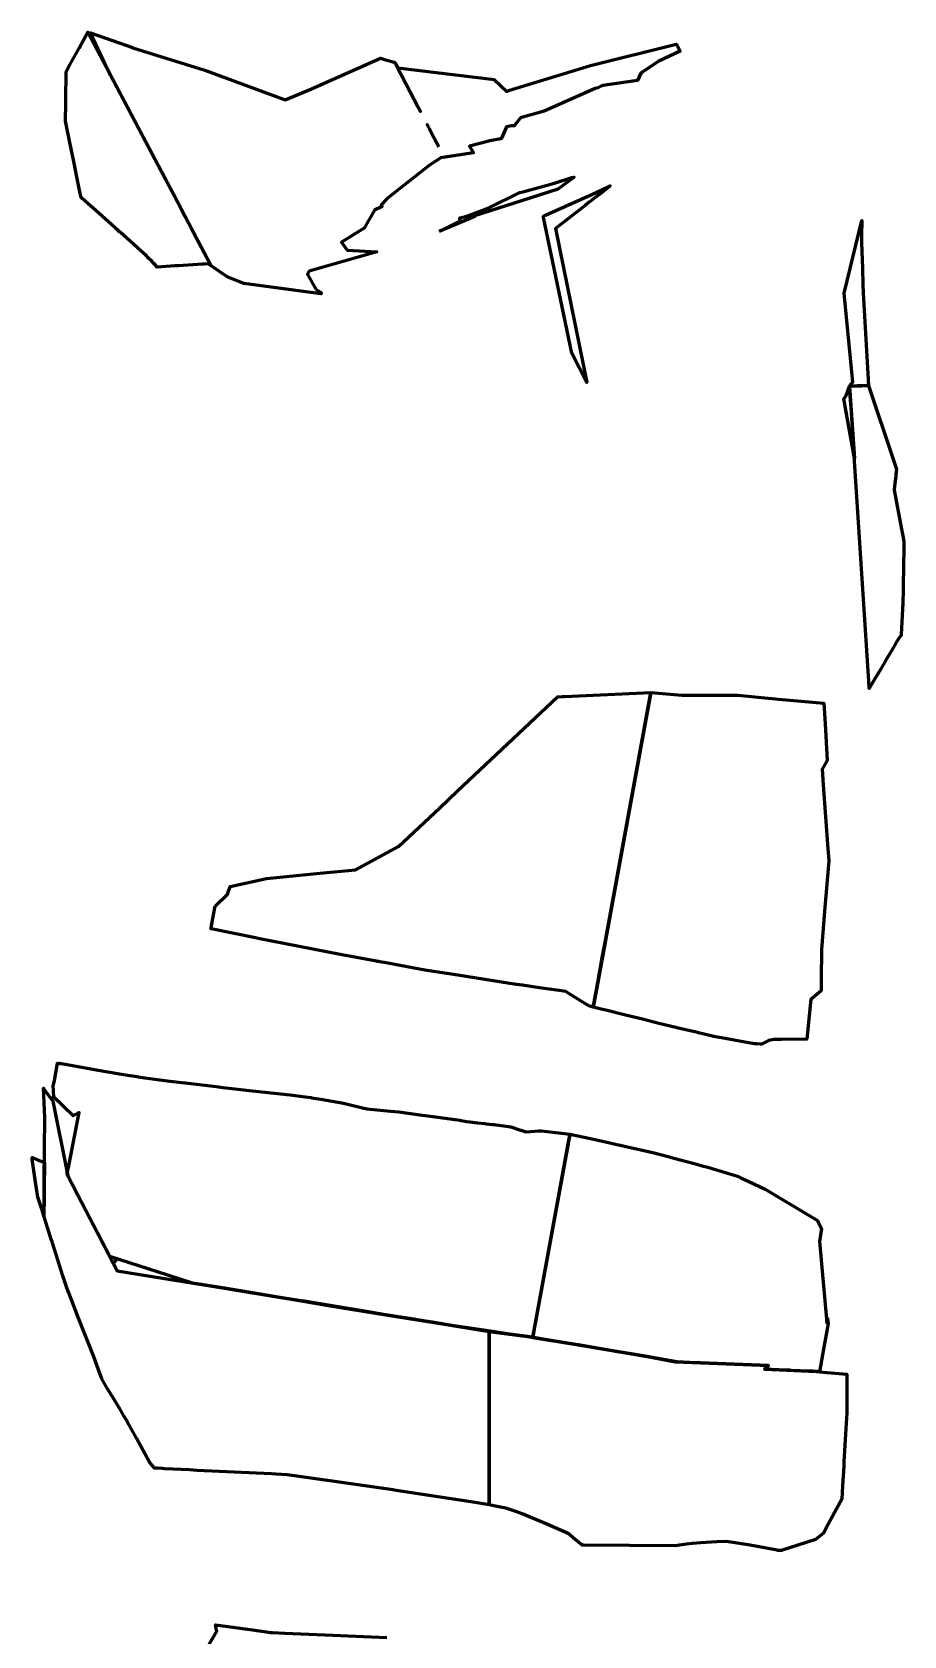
# Model space of a CAD drawing. Header units: millimetres. Extents: x -11105 to 6250, y -8045 to 7046.
# Drawn here: x -3908.52 to -3883.22, y -1026.15 to -979.58 of the extents above; entities that cross this region are included whole.
import ezdxf

# ---------------------------------------------------------------- set-up
doc = ezdxf.new("R2010")
doc.units = ezdxf.units.MM
for name, color, linetype in [('C_____20241011082109577262_БДШ-1_28_30_-260_ЮЗРТ-2_ОР_tridb_ОР_10_20', 1, 'Continuous'), ('C_____20241011082109577262_БДШ-1_28_30_-260_ЮЗРТ-2_ОР_tridb_ОР_11_20', 1, 'Continuous'), ('C_____20241011082111832339_БДШ-2_28_30_-260_ЮЗРТ-2_ОР_tridb_ОР_09_20', 1, 'Continuous'), ('C_____20241011082111832339_БДШ-2_28_30_-260_ЮЗРТ-2_ОР_tridb_ОР_10_20', 1, 'Continuous'), ('C_____20241011082113907995_БДШ-3_28_30_-260_ЮЗРТ-2_ОР_tridb_ОР_09_20', 1, 'Continuous'), ('C_____20241011082113907995_БДШ-3_28_30_-260_ЮЗРТ-2_ОР_tridb_ОР_10_20', 1, 'Continuous'), ('C_____20241011082116394111_ОРТ_28_-260_ЮЗРТ2_ОР_tridb_ОР_10_20', 1, 'Continuous'), ('C_____20241011082116394111_ОРТ_28_-260_ЮЗРТ2_ОР_tridb_ОР_11_20', 1, 'Continuous'), ('C_____20241011082130058816_БДШ-1_25_30_-290_ЮЗРТ-2_ОР_tridb_ОР_01_22_СОБР', 1, 'Continuous')]:
    doc.layers.add(name, color=color, linetype=linetype)

msp = doc.modelspace()

# ---------------------------------------------------------------- linework, layer by layer
at = {"layer": 'C_____20241011082109577262_БДШ-1_28_30_-260_ЮЗРТ-2_ОР_tridb_ОР_10_20', "color": 18, "linetype": 'Continuous', "lineweight": 60, "ltscale": 0.09, "true_color": 0x000000}
msp.add_lwpolyline([(-3907.079, -984.402), (-3907.101, -984.382), (-3907.125, -984.263), (-3907.233, -983.735), (-3907.313, -983.34), (-3907.426, -982.788), (-3907.552, -982.166), (-3907.552, -982.152), (-3907.547, -981.675), (-3907.545, -981.55), (-3907.536, -980.731), (-3907.465, -980.601), (-3907.307, -980.312), (-3907.211, -980.137), (-3907.159, -980.043), (-3906.906, -979.58), (-3906.906, -979.58), (-3906.905, -979.58), (-3905.391, -982.455), (-3905.382, -982.472), (-3904.425, -984.288), (-3903.988, -985.117), (-3903.957, -985.176), (-3903.938, -985.212), (-3903.892, -985.3), (-3903.877, -985.328), (-3903.824, -985.429), (-3903.811, -985.454), (-3903.73, -985.607), (-3903.728, -985.61), (-3903.728, -985.611), (-3903.726, -985.615), (-3903.715, -985.636), (-3903.533, -985.981), (-3903.33, -986.366), (-3903.401, -986.318), (-3903.413, -986.31), (-3903.52, -986.316), (-3903.589, -986.321), (-3904.274, -986.365), (-3904.371, -986.371), (-3904.378, -986.371), (-3904.89, -986.404), (-3904.946, -986.346), (-3905, -986.29), (-3905.053, -986.236), (-3905.135, -986.152), (-3905.174, -986.112), (-3905.205, -986.079), (-3905.227, -986.056), (-3905.235, -986.048), (-3905.245, -986.04), (-3905.268, -986.019), (-3905.277, -986.011), (-3905.97, -985.392), (-3905.985, -985.379), (-3906.02, -985.347), (-3906.026, -985.342), (-3906.055, -985.316), (-3906.056, -985.315), (-3906.073, -985.3), (-3906.077, -985.296), (-3906.09, -985.285), (-3906.219, -985.17), (-3906.487, -984.93), (-3906.763, -984.683), (-3906.817, -984.635), (-3907.079, -984.402)], dxfattribs=at)
at = {"layer": 'C_____20241011082109577262_БДШ-1_28_30_-260_ЮЗРТ-2_ОР_tridb_ОР_11_20', "color": 18, "linetype": 'Continuous', "lineweight": 60, "ltscale": 0.09, "true_color": 0x000000}
for points in [[(-3900.293, -987.046), (-3900.176, -987.118), (-3900.125, -987.172), (-3900.143, -987.181), (-3902.379, -986.881), (-3902.814, -986.707), (-3902.846, -986.694), (-3903.33, -986.366), (-3903.53, -985.987), (-3903.836, -985.405), (-3903.839, -985.399), (-3903.978, -985.135), (-3904.063, -984.974), (-3904.088, -984.928), (-3904.204, -984.707), (-3904.306, -984.514), (-3905.126, -982.957), (-3905.154, -982.903), (-3906.246, -980.832), (-3906.278, -980.766), (-3906.401, -980.512), (-3906.833, -979.606), (-3905.612, -980.03), (-3905.604, -980.033), (-3903.513, -980.689), (-3901.176, -981.552), (-3900.414, -981.232), (-3898.67, -980.455), (-3898.41, -980.339), (-3898.295, -980.373), (-3898.015, -980.455), (-3897.998, -980.46), (-3897.972, -980.511), (-3897.877, -980.694), (-3897.819, -980.806), (-3897.793, -980.856), (-3897.327, -981.753), (-3897.293, -981.82), (-3897.256, -981.889), (-3897.311, -981.784), (-3897.806, -980.831), (-3897.918, -980.614), (-3895.117, -980.958), (-3894.745, -981.301), (-3894.697, -981.274), (-3892.315, -980.555), (-3889.837, -979.936), (-3889.822, -979.932), (-3889.809, -979.957), (-3889.783, -980.008), (-3889.716, -980.138), (-3890.358, -980.434), (-3890.856, -980.776), (-3890.951, -980.99), (-3891.958, -981.133), (-3892.008, -981.149), (-3892.1, -981.197), (-3892.182, -981.217), (-3893.667, -981.878), (-3894.348, -982.066), (-3894.524, -982.296), (-3894.527, -982.301), (-3894.603, -982.307), (-3894.716, -982.326), (-3894.753, -982.332), (-3894.901, -982.659), (-3894.906, -982.67), (-3894.909, -982.676), (-3895.247, -982.742), (-3895.272, -982.747), (-3895.833, -982.889), (-3895.82, -982.909), (-3895.727, -983.064), (-3895.713, -983.087), (-3896.604, -983.22), (-3896.66, -983.228), (-3896.987, -983.446), (-3898.167, -984.375), (-3898.218, -984.415), (-3898.396, -984.597), (-3898.393, -984.601), (-3898.363, -984.644), (-3898.385, -984.655), (-3898.585, -984.756), (-3898.886, -985.273), (-3899.542, -985.679), (-3899.382, -985.912), (-3898.524, -985.959), (-3900.486, -986.521), (-3900.533, -986.616), (-3900.293, -987.046)], [(-3897.02, -982.345), (-3897.033, -982.32), (-3897.062, -982.263), (-3897.044, -982.299), (-3897.02, -982.345)], [(-3896.723, -982.916), (-3896.855, -982.664), (-3897.002, -982.38), (-3896.861, -982.651), (-3896.723, -982.916)], [(-3896.711, -985.37), (-3896.093, -985.058), (-3896.097, -985.041), (-3896.107, -985.003), (-3896.108, -984.998), (-3896.115, -984.973), (-3895.972, -984.948), (-3895.869, -984.929), (-3895.78, -984.914), (-3895.854, -984.927), (-3895.957, -984.945), (-3895.27, -984.684), (-3894.372, -984.238), (-3894.286, -984.215), (-3893.363, -983.965), (-3892.864, -983.798), (-3892.797, -983.795), (-3893.269, -984.145), (-3894.077, -984.402), (-3895.687, -984.913), (-3895.676, -984.935), (-3895.675, -984.936), (-3896.711, -985.37)]]:
    msp.add_lwpolyline(points, dxfattribs=at)
at = {"layer": 'C_____20241011082111832339_БДШ-2_28_30_-260_ЮЗРТ-2_ОР_tridb_ОР_09_20', "color": 18, "linetype": 'Continuous', "lineweight": 60, "ltscale": 0.09, "true_color": 0x000000}
for points in [[(-3890.517, -1008.321), (-3890.813, -1008.243), (-3891.343, -1008.113), (-3891.54, -1008.068), (-3891.646, -1008.041), (-3891.877, -1007.982), (-3891.975, -1007.959), (-3892.24, -1007.89), (-3892.214, -1007.746), (-3892.175, -1007.537), (-3892.149, -1007.392), (-3892.11, -1007.18), (-3892.066, -1006.942), (-3892.031, -1006.75), (-3891.977, -1006.452), (-3891.968, -1006.403), (-3891.905, -1006.061), (-3890.569, -998.758), (-3889.67, -998.835), (-3888.042, -998.837), (-3886.865, -998.947), (-3885.543, -999.07), (-3885.511, -999.67), (-3885.453, -1000.735), (-3885.481, -1000.782), (-3885.599, -1000.985), (-3885.566, -1001.436), (-3885.427, -1003.299), (-3885.402, -1003.638), (-3885.422, -1003.879), (-3885.525, -1005.108), (-3885.567, -1005.61), (-3885.618, -1006.215), (-3885.62, -1007.092), (-3885.621, -1007.416), (-3885.924, -1007.668), (-3886.041, -1008.822), (-3886.775, -1008.829), (-3886.978, -1008.831), (-3887.002, -1008.836), (-3887.143, -1008.863), (-3887.15, -1008.864), (-3887.18, -1008.88), (-3887.181, -1008.881), (-3887.354, -1008.967), (-3887.369, -1008.965), (-3887.37, -1008.965), (-3887.373, -1008.965), (-3887.49, -1008.962), (-3887.556, -1008.96), (-3887.611, -1008.95), (-3887.619, -1008.949), (-3887.944, -1008.887), (-3888.15, -1008.851), (-3888.202, -1008.842), (-3888.579, -1008.775), (-3888.698, -1008.754), (-3889.059, -1008.668), (-3889.145, -1008.648), (-3889.293, -1008.613), (-3889.778, -1008.498), (-3889.808, -1008.491), (-3890.375, -1008.358), (-3890.517, -1008.321)], [(-3893.995, -1017.483), (-3893.995, -1017.483), (-3893.994, -1017.479), (-3893.994, -1017.479), (-3893.99, -1017.458), (-3893.956, -1017.274), (-3892.967, -1011.863), (-3892.964, -1011.849), (-3892.963, -1011.846), (-3892.959, -1011.823), (-3892.936, -1011.694), (-3892.932, -1011.675), (-3892.932, -1011.672), (-3892.922, -1011.62), (-3892.916, -1011.584), (-3892.501, -1011.671), (-3892.096, -1011.755), (-3891.463, -1011.899), (-3891.444, -1011.904), (-3891.334, -1011.928), (-3890.473, -1012.124), (-3890.1, -1012.217), (-3889.864, -1012.288), (-3889.275, -1012.445), (-3889.077, -1012.503), (-3888.916, -1012.542), (-3888.055, -1012.8), (-3887.959, -1012.848), (-3887.728, -1012.956), (-3887.249, -1013.179), (-3885.735, -1014.092), (-3885.709, -1014.14), (-3885.61, -1014.318), (-3885.677, -1014.698), (-3885.46, -1017.063), (-3885.436, -1016.925), (-3885.425, -1017.082), (-3885.556, -1017.822), (-3885.585, -1017.992), (-3885.671, -1018.477), (-3885.691, -1018.478), (-3885.745, -1018.473), (-3885.768, -1018.471), (-3885.859, -1018.467), (-3885.964, -1018.462), (-3886.498, -1018.438), (-3886.512, -1018.437), (-3886.558, -1018.435), (-3886.654, -1018.431), (-3887.267, -1018.403), (-3887.157, -1018.296), (-3889.126, -1018.22), (-3889.443, -1018.208), (-3889.812, -1018.193), (-3890.142, -1018.137), (-3890.353, -1018.096), (-3890.675, -1018.034), (-3891.84, -1017.838), (-3892.557, -1017.717), (-3893.399, -1017.58), (-3893.995, -1017.483)]]:
    msp.add_lwpolyline(points, dxfattribs=at)
at = {"layer": 'C_____20241011082111832339_БДШ-2_28_30_-260_ЮЗРТ-2_ОР_tridb_ОР_10_20', "color": 18, "linetype": 'Continuous', "lineweight": 60, "ltscale": 0.09, "true_color": 0x000000}
for points in [[(-3903.214, -1004.962), (-3902.855, -1004.616), (-3902.772, -1004.39), (-3901.723, -1004.156), (-3900.174, -1004.004), (-3899.135, -1003.902), (-3897.893, -1003.228), (-3896.696, -1002.103), (-3896.175, -1001.613), (-3893.274, -998.887), (-3893.133, -998.877), (-3893.069, -998.877), (-3890.569, -998.758), (-3891.905, -1006.061), (-3892.031, -1006.75), (-3892.11, -1007.18), (-3892.175, -1007.537), (-3892.214, -1007.746), (-3892.24, -1007.89), (-3892.295, -1007.873), (-3892.374, -1007.85), (-3892.378, -1007.848), (-3892.386, -1007.843), (-3892.948, -1007.494), (-3893.034, -1007.441), (-3893.227, -1007.411), (-3893.66, -1007.35), (-3893.862, -1007.321), (-3894.29, -1007.259), (-3894.471, -1007.231), (-3894.656, -1007.203), (-3896.173, -1006.962), (-3897.127, -1006.817), (-3898.198, -1006.618), (-3898.308, -1006.598), (-3898.382, -1006.584), (-3898.46, -1006.57), (-3898.478, -1006.567), (-3898.5, -1006.563), (-3898.534, -1006.556), (-3899.586, -1006.367), (-3901.965, -1005.897), (-3902.039, -1005.883), (-3903.326, -1005.621), (-3903.335, -1005.619), (-3903.327, -1005.577), (-3903.32, -1005.539), (-3903.317, -1005.522), (-3903.214, -1004.962)], [(-3907.72, -1009.525), (-3907.716, -1009.526), (-3907.687, -1009.531), (-3907.683, -1009.532), (-3907.502, -1009.562), (-3906.61, -1009.719), (-3906.331, -1009.768), (-3905.929, -1009.839), (-3905.69, -1009.877), (-3905.602, -1009.891), (-3905.322, -1009.936), (-3905.25, -1009.946), (-3905.107, -1009.964), (-3904.532, -1010.037), (-3904.104, -1010.089), (-3904.082, -1010.091), (-3903.679, -1010.143), (-3903.432, -1010.172), (-3903.115, -1010.209), (-3902.987, -1010.224), (-3902.642, -1010.266), (-3902.226, -1010.316), (-3901.679, -1010.371), (-3900.961, -1010.445), (-3900.748, -1010.476), (-3900.601, -1010.497), (-3900.431, -1010.519), (-3900.412, -1010.521), (-3900.355, -1010.533), (-3900.348, -1010.535), (-3900.279, -1010.546), (-3900.145, -1010.568), (-3899.483, -1010.679), (-3898.901, -1010.821), (-3898.842, -1010.835), (-3898.817, -1010.841), (-3898.127, -1010.911), (-3897.88, -1010.936), (-3897.2, -1011.032), (-3896.896, -1011.072), (-3896.109, -1011.175), (-3896.076, -1011.181), (-3895.964, -1011.201), (-3895.919, -1011.209), (-3895.823, -1011.226), (-3895.603, -1011.248), (-3895.399, -1011.269), (-3895.333, -1011.278), (-3895.178, -1011.298), (-3895.128, -1011.304), (-3894.768, -1011.352), (-3894.629, -1011.37), (-3894.354, -1011.462), (-3894.334, -1011.469), (-3894.257, -1011.493), (-3894.225, -1011.503), (-3894.224, -1011.503), (-3894.217, -1011.506), (-3894.185, -1011.516), (-3893.809, -1011.486), (-3893.77, -1011.483), (-3893.753, -1011.482), (-3893.75, -1011.482), (-3893.337, -1011.533), (-3892.916, -1011.584), (-3892.932, -1011.672), (-3892.936, -1011.694), (-3892.963, -1011.846), (-3892.964, -1011.849), (-3892.967, -1011.863), (-3893.96, -1017.295), (-3893.994, -1017.479), (-3893.995, -1017.483), (-3893.995, -1017.483), (-3893.995, -1017.483), (-3893.399, -1017.58), (-3894.144, -1017.459), (-3894.723, -1017.382), (-3895.424, -1017.267), (-3896.286, -1017.143), (-3896.859, -1017.049), (-3897.345, -1016.973), (-3897.446, -1016.957), (-3898.268, -1016.823), (-3898.937, -1016.714), (-3899.472, -1016.624), (-3900.573, -1016.443), (-3900.627, -1016.434), (-3900.657, -1016.429), (-3901.209, -1016.339), (-3902.887, -1016.065), (-3903.125, -1016.026), (-3903.872, -1015.904), (-3904.589, -1015.674), (-3906.272, -1015.132), (-3906.273, -1015.131), (-3906.744, -1014.222), (-3907.186, -1013.368), (-3907.186, -1013.368), (-3907.488, -1012.786), (-3907.503, -1012.708), (-3907.462, -1012.498), (-3907.161, -1010.95), (-3907.334, -1011.047), (-3907.335, -1011.046), (-3907.337, -1011.044), (-3907.912, -1010.487), (-3907.898, -1010.485), (-3907.889, -1010.483), (-3907.899, -1010.339), (-3907.902, -1010.289), (-3907.909, -1010.188), (-3907.879, -1010.024), (-3907.798, -1009.58), (-3907.786, -1009.517), (-3907.785, -1009.517), (-3907.72, -1009.525), (-3907.72, -1009.525), (-3907.731, -1009.523), (-3907.72, -1009.525)]]:
    msp.add_lwpolyline(points, dxfattribs=at)
at = {"layer": 'C_____20241011082113907995_БДШ-3_28_30_-260_ЮЗРТ-2_ОР_tridb_ОР_09_20', "color": 18, "linetype": 'Continuous', "lineweight": 60, "ltscale": 0.09, "true_color": 0x000000}
msp.add_lwpolyline([(-3894.3, -1022.6), (-3894.453, -1022.547), (-3894.775, -1022.438), (-3894.929, -1022.408), (-3895.129, -1022.369), (-3895.257, -1022.346), (-3895.257, -1022.346), (-3895.257, -1022.346), (-3895.257, -1022.339), (-3895.257, -1022.339), (-3895.257, -1022.339), (-3895.257, -1022.339), (-3895.257, -1022.339), (-3895.257, -1022.142), (-3895.257, -1022.093), (-3895.257, -1022.073), (-3895.257, -1021.96), (-3895.257, -1021.949), (-3895.257, -1021.868), (-3895.257, -1021.816), (-3895.257, -1021.816), (-3895.257, -1021.816), (-3895.257, -1021.816), (-3895.257, -1021.816), (-3895.257, -1021.816), (-3895.257, -1021.641), (-3895.257, -1017.31), (-3895.257, -1017.31), (-3895.257, -1017.31), (-3895.257, -1017.31), (-3895.257, -1017.31), (-3894.143, -1017.459), (-3892.557, -1017.717), (-3890.675, -1018.034), (-3889.857, -1018.192), (-3889.126, -1018.22), (-3887.157, -1018.296), (-3887.267, -1018.403), (-3885.768, -1018.471), (-3885.468, -1018.497), (-3885.455, -1018.498), (-3885.446, -1018.499), (-3884.876, -1018.548), (-3884.879, -1019.087), (-3884.879, -1019.14), (-3884.881, -1019.675), (-3884.917, -1020.296), (-3884.964, -1021.092), (-3884.971, -1021.218), (-3885.004, -1021.787), (-3885.027, -1022.183), (-3885.178, -1022.463), (-3885.417, -1022.905), (-3885.557, -1023.163), (-3885.602, -1023.201), (-3885.789, -1023.354), (-3886.784, -1023.67), (-3886.885, -1023.666), (-3886.899, -1023.664), (-3887.684, -1023.516), (-3888.376, -1023.41), (-3888.653, -1023.416), (-3889.114, -1023.447), (-3889.368, -1023.466), (-3889.528, -1023.486), (-3889.67, -1023.509), (-3889.857, -1023.538), (-3892.502, -1023.516), (-3892.519, -1023.516), (-3892.557, -1023.513), (-3892.817, -1023.298), (-3892.943, -1023.188), (-3893.582, -1022.902), (-3894.3, -1022.6)], dxfattribs=at)
at = {"layer": 'C_____20241011082113907995_БДШ-3_28_30_-260_ЮЗРТ-2_ОР_tridb_ОР_10_20', "color": 18, "linetype": 'Continuous', "lineweight": 60, "ltscale": 0.09, "true_color": 0x000000}
for points in [[(-3905.113, -1021.101), (-3905.498, -1020.411), (-3905.692, -1020.06), (-3905.739, -1019.978), (-3905.789, -1019.889), (-3905.852, -1019.78), (-3906.002, -1019.515), (-3906.003, -1019.514), (-3906.004, -1019.511), (-3906.117, -1019.333), (-3906.145, -1019.285), (-3906.333, -1018.971), (-3906.501, -1018.681), (-3906.597, -1018.423), (-3906.737, -1018.044), (-3906.899, -1017.633), (-3907.014, -1017.339), (-3907.198, -1016.871), (-3907.463, -1016.188), (-3907.491, -1016.124), (-3907.51, -1016.076), (-3907.628, -1015.695), (-3907.932, -1014.737), (-3907.967, -1014.626), (-3908.185, -1013.948), (-3908.179, -1013.384), (-3908.175, -1012.921), (-3908.156, -1011.099), (-3908.194, -1010.247), (-3908.16, -1010.294), (-3907.921, -1010.618), (-3907.487, -1012.786), (-3906.057, -1015.548), (-3904.137, -1015.861), (-3903.357, -1015.988), (-3902.535, -1016.123), (-3900.657, -1016.429), (-3899.936, -1016.552), (-3897.957, -1016.876), (-3896.859, -1017.049), (-3895.257, -1017.31), (-3895.257, -1021.641), (-3895.257, -1021.816), (-3895.257, -1021.868), (-3895.257, -1022.066), (-3895.257, -1022.121), (-3895.257, -1022.338), (-3895.257, -1022.346), (-3895.314, -1022.335), (-3895.668, -1022.279), (-3897.957, -1021.925), (-3897.968, -1021.923), (-3898.056, -1021.903), (-3899.07, -1021.76), (-3899.209, -1021.74), (-3900.769, -1021.519), (-3901.118, -1021.471), (-3901.127, -1021.47), (-3901.442, -1021.455), (-3901.581, -1021.448), (-3903.739, -1021.342), (-3903.957, -1021.331), (-3904.678, -1021.296), (-3904.749, -1021.291), (-3904.883, -1021.282), (-3904.982, -1021.276), (-3905.005, -1021.244), (-3905.02, -1021.222), (-3905.104, -1021.114), (-3905.113, -1021.101)], [(-3903.892, -1027.247), (-3903.162, -1026.015), (-3903.179, -1025.935), (-3903.192, -1025.873), (-3903.201, -1025.826), (-3902.124, -1025.974), (-3901.934, -1026), (-3901.918, -1026.003), (-3901.603, -1026.046), (-3901.55, -1026.049), (-3901.191, -1026.065), (-3899.569, -1026.136), (-3899.348, -1026.145), (-3898.227, -1026.194)]]:
    msp.add_lwpolyline(points, dxfattribs=at)
at = {"layer": 'C_____20241011082116394111_ОРТ_28_-260_ЮЗРТ2_ОР_tridb_ОР_10_20', "color": 18, "linetype": 'Continuous', "lineweight": 60, "ltscale": 0.09, "true_color": 0x000000}
msp.add_lwpolyline([(-3884.798, -989.862), (-3884.59, -989.855), (-3884.581, -989.855), (-3884.452, -989.851), (-3884.312, -989.847), (-3884.291, -989.846), (-3884.25, -989.845), (-3883.517, -992.043), (-3883.44, -992.274), (-3883.455, -992.418), (-3883.462, -992.482), (-3883.482, -992.678), (-3883.502, -992.878), (-3883.282, -994.063), (-3883.255, -994.209), (-3883.223, -994.374), (-3883.224, -994.422), (-3883.224, -994.452), (-3883.225, -994.541), (-3883.226, -994.569), (-3883.24, -995.63), (-3883.243, -995.841), (-3883.256, -996.098), (-3883.258, -996.152), (-3883.303, -997.077), (-3883.304, -997.094), (-3883.395, -997.231), (-3883.401, -997.239), (-3883.434, -997.289), (-3883.443, -997.301), (-3883.585, -997.544), (-3883.743, -997.815), (-3883.901, -998.084), (-3884.121, -998.459), (-3884.227, -998.641), (-3884.241, -998.432), (-3884.666, -991.887), (-3884.758, -990.467), (-3884.764, -990.384), (-3884.771, -990.275), (-3884.798, -989.862)], dxfattribs=at)
at = {"layer": 'C_____20241011082116394111_ОРТ_28_-260_ЮЗРТ2_ОР_tridb_ОР_11_20', "color": 18, "linetype": 'Continuous', "lineweight": 60, "ltscale": 0.09, "true_color": 0x000000}
msp.add_lwpolyline([(-3884.798, -989.862), (-3884.661, -991.965), (-3884.963, -990.232), (-3884.897, -990.136), (-3884.798, -989.862), (-3884.706, -989.75), (-3884.958, -987.166), (-3884.441, -985.053), (-3884.45, -985.484), (-3884.45, -985.7), (-3884.427, -986.444), (-3884.413, -986.905), (-3884.401, -987.148), (-3884.273, -989.503), (-3884.25, -989.845), (-3884.291, -989.846), (-3884.312, -989.847), (-3884.452, -989.851), (-3884.581, -989.855), (-3884.798, -989.862)], dxfattribs=at)
at = {"layer": 'C_____20241011082130058816_БДШ-1_25_30_-290_ЮЗРТ-2_ОР_tridb_ОР_01_22_СОБР', "color": 18, "linetype": 'Continuous', "lineweight": 60, "ltscale": 0.09, "true_color": 0x000000}
for points in [[(-3892.861, -988.904), (-3893.641, -985.149), (-3893.643, -985.139), (-3893.643, -985.136), (-3893.649, -985.11), (-3893.65, -985.104), (-3893.661, -985.053), (-3893.662, -985.045), (-3893.68, -984.961), (-3893.681, -984.954), (-3893.687, -984.927), (-3893.628, -984.901), (-3893.521, -984.852), (-3892.157, -984.235), (-3891.745, -984.048), (-3891.974, -984.226), (-3892.19, -984.393), (-3892.354, -984.52), (-3892.474, -984.613), (-3892.561, -984.68), (-3893.339, -985.283), (-3892.43, -989.758), (-3892.861, -988.904)], [(-3908.177, -1013.156), (-3908.179, -1013.379), (-3908.185, -1013.948), (-3908.245, -1013.761), (-3908.357, -1013.412), (-3908.431, -1012.906), (-3908.519, -1012.303), (-3908.525, -1012.262), (-3908.428, -1012.299), (-3908.37, -1012.322), (-3908.169, -1012.399), (-3908.177, -1013.156)], [(-3907.186, -1013.368), (-3907.487, -1012.786), (-3907.5, -1012.725), (-3907.515, -1012.65), (-3907.493, -1012.658), (-3907.503, -1012.708), (-3907.5, -1012.725), (-3907.487, -1012.786), (-3907.186, -1013.368), (-3907.186, -1013.368)], [(-3906.171, -1015.328), (-3906.273, -1015.131), (-3906.272, -1015.132), (-3906.272, -1015.132), (-3906.057, -1015.201), (-3906.171, -1015.328), (-3906.171, -1015.328)]]:
    msp.add_lwpolyline(points, dxfattribs=at)

doc.saveas('drawing.dxf')
